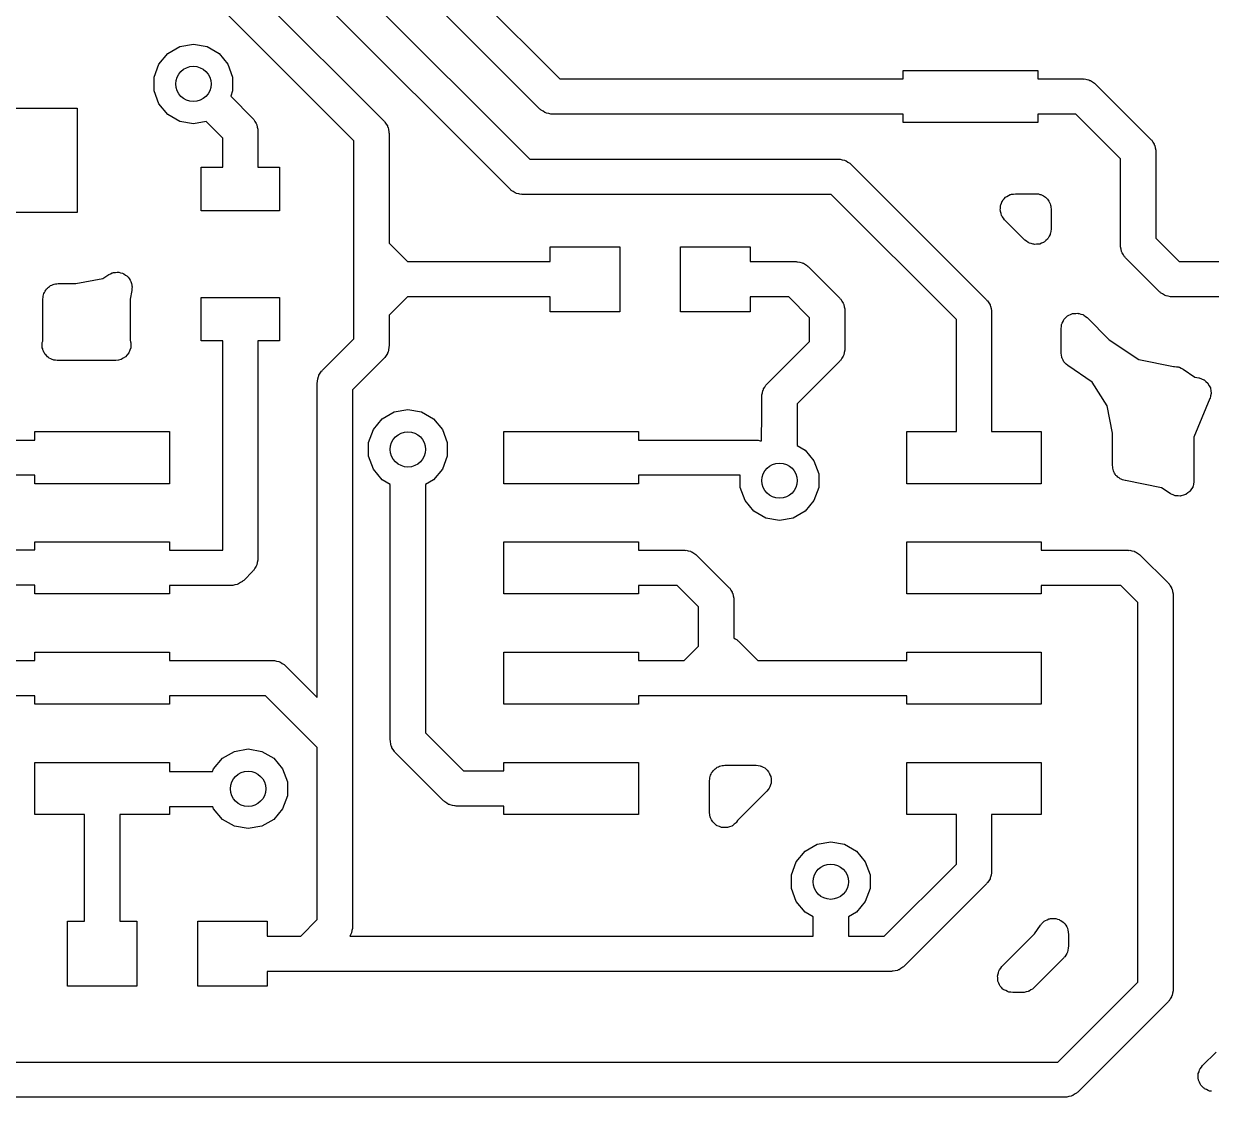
# Model space of a CAD drawing. Extents: x 91.5 to 189.2, y -113.2 to -60.7.
# Drawn here: x 153.47 to 167.14, y -102.96 to -90.6 of the extents above; entities that cross this region are included whole.
import ezdxf

# ---------------------------------------------------------------- set-up
doc = ezdxf.new("R2010")
doc.units = 0
doc.header["$MEASUREMENT"] = 0
doc.layers.add('BLACK', color=7, linetype='CONTINUOUS')

msp = doc.modelspace()

# ---------------------------------------------------------------- linework, layer by layer
at = {"layer": 'Black'}
for p, q in [((155.534, -87.1263), (159.639, -91.2318)), ((159.411, -91.5787), (155.306, -87.4732)), ((155.494, -88.3563), (159.294, -92.1568)), ((159.066, -92.5037), (155.266, -88.7032)), ((155.724, -89.8263), (157.614, -91.7163)), ((157.267, -91.9442), (155.496, -90.1732)), ((155.023, -91.0605), (155.125, -90.9384)), ((155.125, -90.9384), (155.263, -90.8587)), ((155.263, -90.8587), (155.42, -90.8311)), ((155.42, -90.8311), (155.577, -90.8587)), ((155.577, -90.8587), (155.715, -90.9384)), ((155.715, -90.9384), (155.817, -91.0605)), ((154.968, -91.2103), (155.023, -91.0605)), ((155.817, -91.0605), (155.872, -91.2103)), ((154.968, -91.3697), (154.968, -91.2103)), ((155.872, -91.2103), (155.872, -91.3697)), ((163.595, -91.2318), (163.595, -91.135)), ((163.595, -91.135), (165.145, -91.135)), ((165.145, -91.135), (165.145, -91.2318)), ((159.639, -91.2318), (163.595, -91.2318)), ((165.145, -91.2318), (165.665, -91.2318)), ((165.665, -91.2318), (165.674, -91.2334)), ((165.674, -91.2334), (165.683, -91.2326)), ((165.683, -91.2326), (165.708, -91.2394)), ((165.708, -91.2394), (165.734, -91.2441)), ((165.734, -91.2441), (165.742, -91.2485)), ((165.742, -91.2485), (165.751, -91.2508)), ((165.751, -91.2508), (165.773, -91.2661)), ((165.773, -91.2661), (165.796, -91.2793)), ((165.796, -91.2793), (165.801, -91.2862)), ((165.801, -91.2862), (165.809, -91.2913)), ((165.809, -91.2913), (166.444, -91.9263)), ((155.023, -91.5195), (154.968, -91.3697)), ((155.872, -91.3697), (155.849, -91.4319)), ((155.849, -91.4319), (156.104, -91.6863)), ((152.88, -91.57), (154.08, -91.57)), ((154.08, -91.57), (154.08, -92.77)), ((155.125, -91.6416), (155.023, -91.5195)), ((159.419, -91.5838), (159.411, -91.5787)), ((159.424, -91.5907), (159.419, -91.5838)), ((159.447, -91.6039), (159.424, -91.5907)), ((159.469, -91.6192), (159.447, -91.6039)), ((159.478, -91.6215), (159.469, -91.6192)), ((159.486, -91.6259), (159.478, -91.6215)), ((159.512, -91.6306), (159.486, -91.6259)), ((155.263, -91.7213), (155.125, -91.6416)), ((155.42, -91.7489), (155.263, -91.7213)), ((155.566, -91.7232), (155.42, -91.7489)), ((155.757, -91.9142), (155.566, -91.7232)), ((156.104, -91.6863), (156.109, -91.6936)), ((156.109, -91.6936), (156.116, -91.6994)), ((156.116, -91.6994), (156.129, -91.7224)), ((156.129, -91.7224), (156.144, -91.7441)), ((156.144, -91.7441), (156.146, -91.7528)), ((156.146, -91.7528), (156.151, -91.7605)), ((156.151, -91.7605), (156.156, -91.7867)), ((157.614, -91.7163), (157.619, -91.7236)), ((157.619, -91.7236), (157.626, -91.7294)), ((157.626, -91.7294), (157.639, -91.7524)), ((157.639, -91.7524), (157.654, -91.7741)), ((159.537, -91.6374), (159.512, -91.6306)), ((159.546, -91.6366), (159.537, -91.6374)), ((159.555, -91.6382), (159.546, -91.6366)), ((163.595, -91.6382), (159.555, -91.6382)), ((163.595, -91.735), (163.595, -91.6382)), ((165.145, -91.735), (163.595, -91.735)), ((165.581, -91.6382), (165.145, -91.6382)), ((165.145, -91.6382), (165.145, -91.735)), ((166.097, -92.1542), (165.581, -91.6382)), ((156.156, -91.7867), (156.162, -91.8123)), ((156.162, -91.8123), (156.162, -91.8212)), ((156.162, -91.8212), (156.163, -91.83)), ((156.163, -91.83), (156.163, -92.25)), ((157.654, -91.7741), (157.656, -91.7828)), ((157.656, -91.7828), (157.661, -91.7905)), ((157.661, -91.7905), (157.666, -91.8166)), ((157.666, -91.8166), (157.672, -91.8423)), ((157.672, -91.8423), (157.672, -91.8512)), ((157.672, -91.8512), (157.673, -91.86)), ((157.673, -91.86), (157.673, -93.1258)), ((155.757, -92.25), (155.757, -91.9142)), ((157.267, -93.16), (157.267, -91.9442)), ((166.444, -91.9263), (166.449, -91.9336)), ((166.449, -91.9336), (166.456, -91.9394)), ((166.456, -91.9394), (166.469, -91.9624)), ((166.469, -91.9624), (166.484, -91.9841)), ((166.484, -91.9841), (166.486, -91.9928)), ((166.486, -91.9928), (166.491, -92.0005)), ((166.491, -92.0005), (166.496, -92.0266)), ((166.496, -92.0266), (166.502, -92.0523)), ((159.294, -92.1568), (162.85, -92.1568)), ((162.85, -92.1568), (162.859, -92.1584)), ((162.859, -92.1584), (162.868, -92.1576)), ((162.868, -92.1576), (162.893, -92.1644)), ((162.893, -92.1644), (162.919, -92.1691)), ((162.919, -92.1691), (162.927, -92.1735)), ((162.927, -92.1735), (162.936, -92.1758)), ((162.936, -92.1758), (162.958, -92.1911)), ((166.097, -93.15), (166.097, -92.1542)), ((166.502, -92.0523), (166.502, -92.0612)), ((166.502, -92.0612), (166.503, -92.07)), ((166.503, -92.07), (166.503, -93.0658)), ((155.51, -92.75), (155.51, -92.25)), ((155.51, -92.25), (155.757, -92.25)), ((156.163, -92.25), (156.41, -92.25)), ((156.41, -92.25), (156.41, -92.75)), ((162.958, -92.1911), (162.981, -92.2043)), ((162.981, -92.2043), (162.986, -92.2112)), ((162.986, -92.2112), (162.994, -92.2163)), ((162.994, -92.2163), (164.554, -93.7763)), ((159.074, -92.5088), (159.066, -92.5037)), ((159.079, -92.5157), (159.074, -92.5088)), ((159.102, -92.5289), (159.079, -92.5157)), ((159.124, -92.5442), (159.102, -92.5289)), ((159.133, -92.5465), (159.124, -92.5442)), ((159.141, -92.5509), (159.133, -92.5465)), ((159.167, -92.5556), (159.141, -92.5509)), ((159.192, -92.5624), (159.167, -92.5556)), ((159.201, -92.5616), (159.192, -92.5624)), ((159.21, -92.5632), (159.201, -92.5616)), ((162.766, -92.5632), (159.21, -92.5632)), ((164.207, -94.0042), (162.766, -92.5632)), ((164.78, -92.5913), (164.786, -92.5858)), ((164.786, -92.5858), (164.807, -92.5762)), ((164.807, -92.5762), (164.827, -92.5647)), ((164.827, -92.5647), (164.834, -92.5634)), ((164.834, -92.5634), (164.841, -92.5601)), ((164.841, -92.5601), (164.864, -92.5581)), ((164.864, -92.5581), (164.887, -92.5541)), ((164.887, -92.5541), (165.121, -92.5541)), ((165.121, -92.5541), (165.136, -92.5568)), ((165.136, -92.5568), (165.152, -92.5568)), ((165.152, -92.5568), (165.166, -92.562)), ((165.166, -92.562), (165.181, -92.5647)), ((165.181, -92.5647), (165.195, -92.5724)), ((165.195, -92.5724), (165.209, -92.5776)), ((165.209, -92.5776), (165.221, -92.5875)), ((164.712, -92.7449), (164.714, -92.7221)), ((164.714, -92.6991), (164.716, -92.6919)), ((164.714, -92.7221), (164.714, -92.6991)), ((164.716, -92.6919), (164.717, -92.6842)), ((164.717, -92.6842), (164.727, -92.6634)), ((164.727, -92.6634), (164.735, -92.6419)), ((164.735, -92.6419), (164.74, -92.6359)), ((164.74, -92.6359), (164.743, -92.6289)), ((164.743, -92.6289), (164.759, -92.6127)), ((164.759, -92.6127), (164.774, -92.5952)), ((164.774, -92.5952), (164.78, -92.5913)), ((165.221, -92.5875), (165.234, -92.5952)), ((165.234, -92.5952), (165.244, -92.6069)), ((165.244, -92.6069), (165.256, -92.6168)), ((165.256, -92.6168), (165.263, -92.6301)), ((165.263, -92.6301), (165.273, -92.6419)), ((165.273, -92.6419), (165.279, -92.6563)), ((165.279, -92.6563), (165.286, -92.6696)), ((165.286, -92.6696), (165.289, -92.6847)), ((165.289, -92.6847), (165.294, -92.6991)), ((165.294, -92.6991), (165.294, -92.7145)), ((165.294, -92.7145), (165.297, -92.7296)), ((154.08, -92.77), (152.88, -92.77)), ((156.41, -92.75), (155.51, -92.75)), ((164.714, -92.7524), (164.712, -92.7449)), ((164.714, -92.7601), (164.714, -92.7524)), ((164.722, -92.7816), (164.714, -92.7601)), ((164.727, -92.8038), (164.722, -92.7816)), ((164.732, -92.8101), (164.727, -92.8038)), ((164.735, -92.8174), (164.732, -92.8101)), ((164.749, -92.8349), (164.735, -92.8174)), ((164.762, -92.8537), (164.749, -92.8349)), ((164.997, -93.0885), (164.762, -92.8537)), ((165.297, -92.7296), (165.297, -92.9644)), ((165.293, -92.9869), (165.291, -93.0098)), ((165.297, -92.9644), (165.293, -92.9869)), ((157.673, -93.1258), (157.884, -93.3368)), ((165.016, -93.1016), (164.997, -93.0885)), ((165.034, -93.1164), (165.016, -93.1016)), ((165.041, -93.119), (165.034, -93.1164)), ((165.047, -93.1234), (165.041, -93.119)), ((165.069, -93.1294), (165.047, -93.1234)), ((165.091, -93.1372), (165.069, -93.1294)), ((165.188, -93.1242), (165.167, -93.1339)), ((165.209, -93.1164), (165.188, -93.1242)), ((165.215, -93.1114), (165.209, -93.1164)), ((165.222, -93.1081), (165.215, -93.1114)), ((165.238, -93.0919), (165.222, -93.1081)), ((165.256, -93.0772), (165.238, -93.0919)), ((165.26, -93.0705), (165.256, -93.0772)), ((165.265, -93.065), (165.26, -93.0705)), ((165.275, -93.0442), (165.265, -93.065)), ((165.286, -93.0244), (165.275, -93.0442)), ((165.288, -93.0168), (165.286, -93.0244)), ((165.291, -93.0098), (165.288, -93.0168)), ((166.503, -93.0658), (166.774, -93.3368)), ((157.267, -93.77), (157.267, -93.16)), ((159.53, -93.3368), (159.53, -93.165)), ((159.53, -93.165), (160.33, -93.165)), ((160.33, -93.165), (160.33, -93.915)), ((161.03, -93.915), (161.03, -93.165)), ((161.03, -93.165), (161.83, -93.165)), ((161.83, -93.165), (161.83, -93.3368)), ((165.099, -93.1372), (165.091, -93.1372)), ((165.106, -93.1392), (165.099, -93.1372)), ((165.129, -93.1372), (165.106, -93.1392)), ((165.152, -93.1372), (165.129, -93.1372)), ((165.159, -93.1346), (165.152, -93.1372)), ((165.167, -93.1339), (165.159, -93.1346)), ((166.098, -93.1588), (166.097, -93.15)), ((166.098, -93.1677), (166.098, -93.1588)), ((166.104, -93.1933), (166.098, -93.1677)), ((166.109, -93.2195), (166.104, -93.1933)), ((166.114, -93.2272), (166.109, -93.2195)), ((166.116, -93.2359), (166.114, -93.2272)), ((166.131, -93.2576), (166.116, -93.2359)), ((166.144, -93.2806), (166.131, -93.2576)), ((157.884, -93.3368), (159.53, -93.3368)), ((161.83, -93.3368), (162.36, -93.3368)), ((162.36, -93.3368), (162.369, -93.3384)), ((162.369, -93.3384), (162.378, -93.3376)), ((162.378, -93.3376), (162.403, -93.3444)), ((162.403, -93.3444), (162.429, -93.3491)), ((162.429, -93.3491), (162.437, -93.3535)), ((162.437, -93.3535), (162.446, -93.3558)), ((162.446, -93.3558), (162.468, -93.3711)), ((162.468, -93.3711), (162.491, -93.3843)), ((162.491, -93.3843), (162.496, -93.3912)), ((162.496, -93.3912), (162.504, -93.3963)), ((162.504, -93.3963), (162.864, -93.7563)), ((166.151, -93.2864), (166.144, -93.2806)), ((166.156, -93.2937), (166.151, -93.2864)), ((166.546, -93.6837), (166.156, -93.2937)), ((166.774, -93.3368), (167.27, -93.3368)), ((154.064, -93.5891), (154.375, -93.5305)), ((154.375, -93.5305), (154.444, -93.4863)), ((154.444, -93.4863), (154.464, -93.4779)), ((154.464, -93.4779), (154.483, -93.4675)), ((154.483, -93.4675), (154.492, -93.4662)), ((154.492, -93.4662), (154.5, -93.4628)), ((154.5, -93.4628), (154.522, -93.4617)), ((154.522, -93.4617), (154.543, -93.4585)), ((154.543, -93.4585), (154.552, -93.4602)), ((154.552, -93.4602), (154.561, -93.4598)), ((154.561, -93.4598), (154.582, -93.4663)), ((154.582, -93.4663), (154.603, -93.4706)), ((154.603, -93.4706), (154.611, -93.4752)), ((154.611, -93.4752), (154.619, -93.4779)), ((154.619, -93.4779), (154.637, -93.491)), ((154.637, -93.491), (154.655, -93.5024)), ((154.655, -93.5024), (154.661, -93.5094)), ((154.661, -93.5094), (154.668, -93.5148)), ((154.668, -93.5148), (154.68, -93.533)), ((154.68, -93.533), (154.693, -93.55)), ((153.706, -93.6912), (153.711, -93.6769)), ((153.711, -93.6769), (153.721, -93.665)), ((153.721, -93.665), (153.729, -93.6517)), ((153.729, -93.6517), (153.74, -93.6419)), ((153.74, -93.6419), (153.75, -93.6302)), ((153.75, -93.6302), (153.763, -93.6225)), ((153.763, -93.6225), (153.775, -93.6125)), ((153.775, -93.6125), (153.79, -93.6073)), ((153.79, -93.6073), (153.803, -93.5997)), ((153.803, -93.5997), (153.818, -93.597)), ((153.818, -93.597), (153.833, -93.5918)), ((153.833, -93.5918), (153.848, -93.5918)), ((153.848, -93.5918), (153.863, -93.5891)), ((153.863, -93.5891), (154.064, -93.5891)), ((154.711, -93.6687), (154.691, -93.7676)), ((154.693, -93.55), (154.696, -93.5585)), ((154.696, -93.5585), (154.701, -93.566)), ((154.701, -93.566), (154.706, -93.5872)), ((154.706, -93.5872), (154.712, -93.6078)), ((154.714, -93.6255), (154.711, -93.647)), ((154.711, -93.647), (154.711, -93.6687)), ((154.712, -93.6078), (154.712, -93.6168)), ((154.712, -93.6168), (154.714, -93.6255)), ((153.687, -93.7645), (153.69, -93.7494)), ((153.687, -94.2482), (153.687, -93.7645)), ((153.69, -93.7341), (153.695, -93.7196)), ((153.69, -93.7494), (153.69, -93.7341)), ((153.695, -93.7196), (153.698, -93.7044)), ((153.698, -93.7044), (153.706, -93.6912)), ((154.691, -93.7676), (154.691, -94.2336)), ((155.51, -94.25), (155.51, -93.75)), ((155.51, -93.75), (156.41, -93.75)), ((156.41, -93.75), (156.41, -94.25)), ((157.267, -94.2258), (157.267, -93.77)), ((157.884, -93.7432), (157.673, -93.9542)), ((159.53, -93.7432), (157.884, -93.7432)), ((159.53, -93.915), (159.53, -93.7432)), ((162.276, -93.7432), (161.83, -93.7432)), ((161.83, -93.7432), (161.83, -93.915)), ((162.517, -93.9842), (162.276, -93.7432)), ((162.864, -93.7563), (162.869, -93.7636)), ((162.869, -93.7636), (162.876, -93.7694)), ((162.876, -93.7694), (162.889, -93.7924)), ((162.889, -93.7924), (162.904, -93.8141)), ((162.904, -93.8141), (162.906, -93.8228)), ((164.554, -93.7763), (164.559, -93.7836)), ((164.559, -93.7836), (164.566, -93.7894)), ((164.566, -93.7894), (164.579, -93.8124)), ((164.579, -93.8124), (164.594, -93.8341)), ((166.554, -93.6888), (166.546, -93.6837)), ((166.559, -93.6957), (166.554, -93.6888)), ((166.582, -93.7089), (166.559, -93.6957)), ((166.604, -93.7242), (166.582, -93.7089)), ((166.613, -93.7265), (166.604, -93.7242)), ((166.621, -93.7309), (166.613, -93.7265)), ((166.647, -93.7356), (166.621, -93.7309)), ((166.672, -93.7424), (166.647, -93.7356)), ((166.681, -93.7416), (166.672, -93.7424)), ((166.69, -93.7432), (166.681, -93.7416)), ((167.27, -93.7432), (166.69, -93.7432)), ((160.33, -93.915), (159.53, -93.915)), ((161.83, -93.915), (161.03, -93.915)), ((162.906, -93.8228), (162.911, -93.8305)), ((162.911, -93.8305), (162.916, -93.8567)), ((162.916, -93.8567), (162.922, -93.8823)), ((162.922, -93.8823), (162.922, -93.8912)), ((162.922, -93.8912), (162.923, -93.9)), ((162.923, -93.9), (162.923, -94.34)), ((164.594, -93.8341), (164.596, -93.8428)), ((164.596, -93.8428), (164.601, -93.8505)), ((164.601, -93.8505), (164.606, -93.8767)), ((164.606, -93.8767), (164.612, -93.9023)), ((164.612, -93.9023), (164.612, -93.9112)), ((164.612, -93.9112), (164.613, -93.92)), ((164.613, -93.92), (164.613, -95.295)), ((165.495, -93.9586), (165.501, -93.9536)), ((165.501, -93.9536), (165.522, -93.9458)), ((165.522, -93.9458), (165.543, -93.9361)), ((165.543, -93.9361), (165.551, -93.9354)), ((165.551, -93.9354), (165.558, -93.9328)), ((165.558, -93.9328), (165.581, -93.9328)), ((165.581, -93.9328), (165.604, -93.9308)), ((165.604, -93.9308), (165.611, -93.9328)), ((165.611, -93.9328), (165.619, -93.9328)), ((165.619, -93.9328), (165.641, -93.9406)), ((165.641, -93.9406), (165.663, -93.9466)), ((165.663, -93.9466), (165.669, -93.951)), ((165.669, -93.951), (165.676, -93.9536)), ((165.676, -93.9536), (165.694, -93.9684)), ((157.673, -93.9542), (157.673, -94.31)), ((162.517, -94.2558), (162.517, -93.9842)), ((164.207, -95.295), (164.207, -94.0042)), ((165.413, -94.1056), (165.417, -94.0831)), ((165.417, -94.0831), (165.419, -94.0602)), ((165.419, -94.0602), (165.422, -94.0532)), ((165.422, -94.0532), (165.424, -94.0456)), ((165.424, -94.0456), (165.435, -94.0258)), ((165.435, -94.0258), (165.445, -94.005)), ((165.445, -94.005), (165.45, -93.9995)), ((165.45, -93.9995), (165.454, -93.9928)), ((165.454, -93.9928), (165.472, -93.9781)), ((165.472, -93.9781), (165.488, -93.9619)), ((165.488, -93.9619), (165.495, -93.9586)), ((165.694, -93.9684), (165.713, -93.9815)), ((165.713, -93.9815), (165.968, -94.2371)), ((156.906, -94.5863), (157.267, -94.2258)), ((165.413, -94.3902), (165.413, -94.1056)), ((153.677, -94.2926), (153.68, -94.2814)), ((153.68, -94.3116), (153.677, -94.2926)), ((153.68, -94.2699), (153.686, -94.2518)), ((153.68, -94.2814), (153.68, -94.2699)), ((153.68, -94.3309), (153.68, -94.3116)), ((153.684, -94.3416), (153.68, -94.3309)), ((153.685, -94.353), (153.684, -94.3416)), ((153.694, -94.3701), (153.685, -94.353)), ((153.686, -94.2518), (153.687, -94.2482)), ((154.688, -94.3586), (154.678, -94.3864)), ((154.698, -94.3309), (154.688, -94.3586)), ((154.691, -94.2336), (154.697, -94.2679)), ((154.697, -94.2679), (154.697, -94.269)), ((154.697, -94.269), (154.698, -94.2699)), ((154.698, -94.2699), (154.698, -94.2995)), ((154.698, -94.2995), (154.698, -94.3289)), ((154.698, -94.3289), (154.698, -94.3298)), ((154.698, -94.3298), (154.698, -94.3309)), ((155.757, -94.25), (155.51, -94.25)), ((155.757, -96.6618), (155.757, -94.25)), ((156.41, -94.25), (156.163, -94.25)), ((156.163, -94.25), (156.163, -96.76)), ((157.666, -94.3534), (157.661, -94.3795)), ((157.672, -94.3277), (157.666, -94.3534)), ((157.673, -94.31), (157.672, -94.3188)), ((157.672, -94.3188), (157.672, -94.3277)), ((162.026, -94.7463), (162.517, -94.2558)), ((162.922, -94.3577), (162.916, -94.3833)), ((162.923, -94.34), (162.922, -94.3488)), ((162.922, -94.3488), (162.922, -94.3577)), ((165.968, -94.2371), (166.307, -94.4637)), ((153.7, -94.3881), (153.694, -94.3701)), ((153.708, -94.3969), (153.7, -94.3881)), ((153.713, -94.4071), (153.708, -94.3969)), ((153.727, -94.4201), (153.713, -94.4071)), ((153.74, -94.4348), (153.727, -94.4201)), ((153.75, -94.4406), (153.74, -94.4348)), ((153.758, -94.4483), (153.75, -94.4406)), ((153.776, -94.4557), (153.758, -94.4483)), ((153.792, -94.4653), (153.776, -94.4557)), ((153.804, -94.4673), (153.792, -94.4653)), ((153.814, -94.4717), (153.804, -94.4673)), ((153.833, -94.4726), (153.814, -94.4717)), ((153.852, -94.4759), (153.833, -94.4726)), ((154.525, -94.4759), (153.852, -94.4759)), ((154.526, -94.4757), (154.525, -94.4759)), ((154.527, -94.4759), (154.526, -94.4757)), ((154.556, -94.4704), (154.527, -94.4759)), ((154.585, -94.4653), (154.556, -94.4704)), ((154.586, -94.4648), (154.585, -94.4653)), ((154.587, -94.4646), (154.586, -94.4648)), ((154.612, -94.4496), (154.587, -94.4646)), ((154.638, -94.4348), (154.612, -94.4496)), ((154.639, -94.4335), (154.638, -94.434)), ((154.638, -94.434), (154.638, -94.4348)), ((154.658, -94.4107), (154.639, -94.4335)), ((154.677, -94.3881), (154.658, -94.4107)), ((154.678, -94.3864), (154.677, -94.3872)), ((154.677, -94.3872), (154.677, -94.3881)), ((157.614, -94.4537), (157.253, -94.8142)), ((157.619, -94.4464), (157.614, -94.4537)), ((157.626, -94.4406), (157.619, -94.4464)), ((157.639, -94.4176), (157.626, -94.4406)), ((157.654, -94.3959), (157.639, -94.4176)), ((157.656, -94.3872), (157.654, -94.3959)), ((157.661, -94.3795), (157.656, -94.3872)), ((162.864, -94.4837), (162.373, -94.9742)), ((162.869, -94.4764), (162.864, -94.4837)), ((162.876, -94.4706), (162.869, -94.4764)), ((162.889, -94.4476), (162.876, -94.4706)), ((162.904, -94.4259), (162.889, -94.4476)), ((162.906, -94.4172), (162.904, -94.4259)), ((162.911, -94.4095), (162.906, -94.4172)), ((162.916, -94.3833), (162.911, -94.4095)), ((165.417, -94.4137), (165.413, -94.3902)), ((165.42, -94.4376), (165.417, -94.4137)), ((165.423, -94.4436), (165.42, -94.4376)), ((165.424, -94.4502), (165.423, -94.4436)), ((165.436, -94.4709), (165.424, -94.4502)), ((165.446, -94.4925), (165.436, -94.4709)), ((165.451, -94.4972), (165.446, -94.4925)), ((165.454, -94.503), (165.451, -94.4972)), ((166.307, -94.4637), (166.707, -94.5432)), ((156.866, -94.6441), (156.881, -94.6224)), ((156.881, -94.6224), (156.894, -94.5994)), ((156.894, -94.5994), (156.901, -94.5936)), ((156.901, -94.5936), (156.906, -94.5863)), ((165.473, -94.5184), (165.454, -94.503)), ((165.49, -94.5351), (165.473, -94.5184)), ((165.77, -94.7263), (165.49, -94.5351)), ((166.707, -94.5432), (166.718, -94.5432)), ((166.718, -94.5432), (166.74, -94.547)), ((166.74, -94.547), (166.762, -94.5487)), ((166.762, -94.5487), (166.77, -94.5523)), ((166.77, -94.5523), (166.778, -94.5538)), ((166.778, -94.5538), (166.797, -94.5648)), ((166.797, -94.5648), (166.817, -94.5738)), ((166.817, -94.5738), (166.953, -94.6663)), ((156.847, -94.73), (156.848, -94.7212)), ((156.847, -98.3594), (156.847, -94.73)), ((156.848, -94.7123), (156.854, -94.6867)), ((156.848, -94.7212), (156.848, -94.7123)), ((156.854, -94.6867), (156.859, -94.6605)), ((156.859, -94.6605), (156.864, -94.6528)), ((156.864, -94.6528), (156.866, -94.6441)), ((162.001, -94.7824), (162.014, -94.7594)), ((162.014, -94.7594), (162.021, -94.7536)), ((162.021, -94.7536), (162.026, -94.7463)), ((165.945, -94.9996), (165.77, -94.7263)), ((166.953, -94.6663), (167, -94.6759)), ((167, -94.6759), (167.002, -94.6765)), ((167.002, -94.6765), (167.003, -94.6766)), ((167.003, -94.6766), (167.03, -94.6876)), ((167.03, -94.6876), (167.057, -94.6982)), ((167.057, -94.6982), (167.058, -94.6993)), ((167.058, -94.6993), (167.06, -94.6999)), ((167.06, -94.6999), (167.081, -94.7194)), ((167.081, -94.7194), (167.102, -94.7385)), ((167.102, -94.7385), (167.103, -94.74)), ((167.103, -94.74), (167.104, -94.7412)), ((167.104, -94.7412), (167.118, -94.7667)), ((167.118, -94.7667), (167.132, -94.792)), ((157.253, -94.8142), (157.253, -98.85)), ((161.967, -94.89), (161.968, -94.8812)), ((161.967, -95.0887), (161.967, -94.89)), ((161.968, -94.8723), (161.974, -94.8467)), ((161.968, -94.8812), (161.968, -94.8723)), ((161.974, -94.8467), (161.979, -94.8205)), ((161.979, -94.8205), (161.984, -94.8128)), ((161.984, -94.8128), (161.986, -94.8041)), ((161.986, -94.8041), (162.001, -94.7824)), ((167.134, -94.8838), (167.129, -94.9121)), ((167.132, -94.792), (167.132, -94.7937)), ((167.132, -94.7937), (167.133, -94.7953)), ((167.133, -94.7953), (167.136, -94.8238)), ((167.14, -94.8557), (167.134, -94.8838)), ((167.136, -94.8238), (167.141, -94.8523)), ((167.141, -94.8523), (167.14, -94.854)), ((167.14, -94.854), (167.14, -94.8557)), ((157.733, -95.0687), (157.89, -95.0411)), ((157.89, -95.0411), (158.047, -95.0687)), ((162.373, -94.9742), (162.373, -95.4554)), ((166.004, -95.3114), (165.945, -94.9996)), ((167.127, -94.9152), (166.943, -95.3588)), ((167.128, -94.9135), (167.127, -94.9152)), ((167.129, -94.9121), (167.128, -94.9135)), ((157.493, -95.2705), (157.595, -95.1484)), ((157.595, -95.1484), (157.733, -95.0687)), ((158.047, -95.0687), (158.185, -95.1484)), ((158.185, -95.1484), (158.287, -95.2705)), ((161.963, -95.402), (161.967, -95.0887)), ((153.595, -95.3918), (153.595, -95.295)), ((153.595, -95.295), (155.145, -95.295)), ((155.145, -95.295), (155.145, -95.895)), ((157.438, -95.4203), (157.493, -95.2705)), ((158.287, -95.2705), (158.342, -95.4203)), ((158.995, -95.895), (158.995, -95.295)), ((158.995, -95.295), (160.545, -95.295)), ((160.545, -95.295), (160.545, -95.3918)), ((163.635, -95.895), (163.635, -95.295)), ((163.635, -95.295), (164.207, -95.295)), ((164.613, -95.295), (165.185, -95.295)), ((165.185, -95.295), (165.185, -95.895)), ((166.004, -95.6863), (166.004, -95.3114)), ((152.839, -95.3918), (153.595, -95.3918)), ((157.438, -95.5797), (157.438, -95.4203)), ((158.342, -95.4203), (158.342, -95.5797)), ((160.545, -95.3918), (161.905, -95.3918)), ((161.905, -95.3918), (161.914, -95.3934)), ((161.914, -95.3934), (161.923, -95.3926)), ((161.923, -95.3926), (161.948, -95.3994)), ((161.948, -95.3994), (161.963, -95.402)), ((162.373, -95.4554), (162.465, -95.5084)), ((166.943, -95.3588), (166.943, -95.8637)), ((157.493, -95.7295), (157.438, -95.5797)), ((158.342, -95.5797), (158.287, -95.7295)), ((162.465, -95.5084), (162.567, -95.6305)), ((157.595, -95.8516), (157.493, -95.7295)), ((158.287, -95.7295), (158.185, -95.8516)), ((162.567, -95.6305), (162.622, -95.7803)), ((166.007, -95.7014), (166.004, -95.6863)), ((166.007, -95.7168), (166.007, -95.7014)), ((166.012, -95.7312), (166.007, -95.7168)), ((166.015, -95.7463), (166.012, -95.7312)), ((153.595, -95.7982), (152.755, -95.7982)), ((153.595, -95.895), (153.595, -95.7982)), ((157.687, -95.9046), (157.595, -95.8516)), ((158.185, -95.8516), (158.093, -95.9046)), ((161.718, -95.7982), (160.545, -95.7982)), ((160.545, -95.7982), (160.545, -95.895)), ((161.718, -95.9397), (161.718, -95.7982)), ((162.622, -95.7803), (162.622, -95.9397)), ((166.022, -95.7596), (166.015, -95.7463)), ((166.028, -95.7741), (166.022, -95.7596)), ((166.037, -95.7858), (166.028, -95.7741)), ((166.045, -95.7991), (166.037, -95.7858)), ((166.057, -95.809), (166.045, -95.7991)), ((166.067, -95.8207), (166.057, -95.809)), ((166.08, -95.8284), (166.067, -95.8207)), ((166.092, -95.8383), (166.08, -95.8284)), ((166.106, -95.8435), (166.092, -95.8383)), ((166.12, -95.8512), (166.106, -95.8435)), ((166.135, -95.8539), (166.12, -95.8512)), ((166.149, -95.8591), (166.135, -95.8539)), ((166.154, -95.8591), (166.149, -95.8591)), ((166.568, -95.9413), (166.154, -95.8591)), ((166.943, -95.8637), (166.942, -95.8694)), ((155.145, -95.895), (153.595, -95.895)), ((157.687, -98.85), (157.687, -95.9046)), ((158.093, -95.9046), (158.093, -98.7658)), ((160.545, -95.895), (158.995, -95.895)), ((161.773, -96.0895), (161.718, -95.9397)), ((162.622, -95.9397), (162.567, -96.0895)), ((165.185, -95.895), (163.635, -95.895)), ((166.67, -96.0095), (166.568, -95.9413)), ((166.874, -95.9996), (166.855, -96.0156)), ((166.894, -95.9849), (166.874, -95.9996)), ((166.897, -95.9802), (166.894, -95.9849)), ((166.901, -95.9765), (166.897, -95.9802)), ((166.914, -95.9549), (166.901, -95.9765)), ((166.928, -95.9342), (166.914, -95.9549)), ((166.929, -95.9287), (166.928, -95.9342)), ((166.932, -95.9237), (166.929, -95.9287)), ((166.936, -95.8992), (166.932, -95.9237)), ((166.942, -95.875), (166.936, -95.8992)), ((166.942, -95.8694), (166.942, -95.875)), ((161.875, -96.2116), (161.773, -96.0895)), ((162.567, -96.0895), (162.465, -96.2116)), ((166.675, -96.0118), (166.67, -96.0095)), ((166.679, -96.0155), (166.675, -96.0118)), ((166.703, -96.024), (166.679, -96.0155)), ((166.725, -96.034), (166.703, -96.024)), ((166.731, -96.0344), (166.725, -96.034)), ((166.736, -96.0364), (166.731, -96.0344)), ((166.761, -96.0364), (166.736, -96.0364)), ((166.786, -96.038), (166.761, -96.0364)), ((166.792, -96.0364), (166.786, -96.038)), ((166.797, -96.0364), (166.792, -96.0364)), ((166.821, -96.0279), (166.797, -96.0364)), ((166.845, -96.021), (166.821, -96.0279)), ((166.849, -96.0176), (166.845, -96.021)), ((166.855, -96.0156), (166.849, -96.0176)), ((162.013, -96.2913), (161.875, -96.2116)), ((162.465, -96.2116), (162.327, -96.2913)), ((162.17, -96.3189), (162.013, -96.2913)), ((162.327, -96.2913), (162.17, -96.3189)), ((151.985, -96.6568), (153.595, -96.6568)), ((153.595, -96.6568), (153.595, -96.565)), ((153.595, -96.565), (155.145, -96.565)), ((155.145, -96.565), (155.145, -96.6618)), ((155.145, -96.6618), (155.757, -96.6618)), ((158.995, -97.165), (158.995, -96.565)), ((158.995, -96.565), (160.545, -96.565)), ((160.545, -96.565), (160.545, -96.6618)), ((160.545, -96.6618), (161.075, -96.6618)), ((161.075, -96.6618), (161.084, -96.6634)), ((161.084, -96.6634), (161.093, -96.6626)), ((161.093, -96.6626), (161.118, -96.6694)), ((161.118, -96.6694), (161.144, -96.6741)), ((161.144, -96.6741), (161.152, -96.6785)), ((161.152, -96.6785), (161.161, -96.6808)), ((161.161, -96.6808), (161.183, -96.6961)), ((163.635, -97.165), (163.635, -96.565)), ((163.635, -96.565), (165.185, -96.565)), ((165.185, -96.565), (165.185, -96.6618)), ((165.185, -96.6618), (166.185, -96.6618)), ((166.185, -96.6618), (166.194, -96.6634)), ((166.194, -96.6634), (166.203, -96.6626)), ((166.203, -96.6626), (166.228, -96.6694)), ((166.228, -96.6694), (166.254, -96.6741)), ((166.254, -96.6741), (166.262, -96.6785)), ((166.262, -96.6785), (166.271, -96.6808)), ((166.271, -96.6808), (166.293, -96.6961)), ((156.156, -96.8033), (156.151, -96.8295)), ((156.162, -96.7777), (156.156, -96.8033)), ((156.163, -96.76), (156.162, -96.7688)), ((156.162, -96.7688), (156.162, -96.7777)), ((161.183, -96.6961), (161.206, -96.7093)), ((161.206, -96.7093), (161.211, -96.7162)), ((161.211, -96.7162), (161.219, -96.7213)), ((161.219, -96.7213), (161.584, -97.0863)), ((166.293, -96.6961), (166.316, -96.7093)), ((166.316, -96.7093), (166.321, -96.7162)), ((166.321, -96.7162), (166.329, -96.7213)), ((166.329, -96.7213), (166.644, -97.0363)), ((156.104, -96.9037), (155.999, -97.0087)), ((156.109, -96.8964), (156.104, -96.9037)), ((156.116, -96.8906), (156.109, -96.8964)), ((156.129, -96.8676), (156.116, -96.8906)), ((156.144, -96.8459), (156.129, -96.8676)), ((156.146, -96.8372), (156.144, -96.8459)), ((156.151, -96.8295), (156.146, -96.8372)), ((153.595, -97.0632), (151.985, -97.0632)), ((153.595, -97.165), (153.595, -97.0632)), ((155.855, -97.0682), (155.145, -97.0682)), ((155.145, -97.0682), (155.145, -97.165)), ((155.864, -97.0666), (155.855, -97.0682)), ((155.873, -97.0674), (155.864, -97.0666)), ((155.898, -97.0606), (155.873, -97.0674)), ((155.924, -97.0559), (155.898, -97.0606)), ((155.932, -97.0515), (155.924, -97.0559)), ((155.941, -97.0492), (155.932, -97.0515)), ((155.963, -97.0339), (155.941, -97.0492)), ((155.986, -97.0207), (155.963, -97.0339)), ((155.991, -97.0138), (155.986, -97.0207)), ((155.999, -97.0087), (155.991, -97.0138)), ((160.991, -97.0682), (160.545, -97.0682)), ((160.545, -97.0682), (160.545, -97.165)), ((161.237, -97.3142), (160.991, -97.0682)), ((161.584, -97.0863), (161.589, -97.0936)), ((161.589, -97.0936), (161.596, -97.0994)), ((161.596, -97.0994), (161.609, -97.1224)), ((166.101, -97.0682), (165.185, -97.0682)), ((165.185, -97.0682), (165.185, -97.165)), ((166.297, -97.2642), (166.101, -97.0682)), ((166.644, -97.0363), (166.649, -97.0436)), ((166.649, -97.0436), (166.656, -97.0494)), ((166.656, -97.0494), (166.669, -97.0724)), ((166.669, -97.0724), (166.684, -97.0941)), ((166.684, -97.0941), (166.686, -97.1028)), ((155.145, -97.165), (153.595, -97.165)), ((160.545, -97.165), (158.995, -97.165)), ((161.609, -97.1224), (161.624, -97.1441)), ((161.624, -97.1441), (161.626, -97.1528)), ((161.626, -97.1528), (161.631, -97.1605)), ((161.631, -97.1605), (161.636, -97.1867)), ((161.636, -97.1867), (161.642, -97.2123)), ((161.642, -97.2123), (161.642, -97.2212)), ((161.642, -97.2212), (161.643, -97.23)), ((161.643, -97.23), (161.643, -97.671)), ((165.185, -97.165), (163.635, -97.165)), ((166.686, -97.1028), (166.691, -97.1105)), ((166.691, -97.1105), (166.696, -97.1367)), ((166.696, -97.1367), (166.702, -97.1623)), ((166.702, -97.1623), (166.702, -97.1712)), ((166.702, -97.1712), (166.703, -97.18)), ((166.703, -97.18), (166.703, -101.72)), ((161.237, -97.7658), (161.237, -97.3142)), ((166.297, -101.636), (166.297, -97.2642)), ((161.071, -97.9318), (161.237, -97.7658)), ((161.643, -97.671), (161.658, -97.6811)), ((161.658, -97.6811), (161.681, -97.6943)), ((161.681, -97.6943), (161.686, -97.7012)), ((161.686, -97.7012), (161.694, -97.7063)), ((161.694, -97.7063), (161.919, -97.9318)), ((153.595, -97.9318), (153.595, -97.835)), ((153.595, -97.835), (155.145, -97.835)), ((155.145, -97.835), (155.145, -97.9318)), ((158.995, -98.435), (158.995, -97.835)), ((158.995, -97.835), (160.545, -97.835)), ((160.545, -97.835), (160.545, -97.9318)), ((163.635, -97.9318), (163.635, -97.835)), ((163.635, -97.835), (165.185, -97.835)), ((165.185, -97.835), (165.185, -98.435)), ((152.83, -97.9318), (153.595, -97.9318)), ((155.145, -97.9318), (156.335, -97.9318)), ((156.335, -97.9318), (156.344, -97.9334)), ((156.344, -97.9334), (156.353, -97.9326)), ((156.353, -97.9326), (156.378, -97.9394)), ((156.378, -97.9394), (156.404, -97.9441)), ((156.404, -97.9441), (156.412, -97.9485)), ((156.412, -97.9485), (156.421, -97.9508)), ((156.421, -97.9508), (156.443, -97.9661)), ((156.443, -97.9661), (156.466, -97.9793)), ((156.466, -97.9793), (156.471, -97.9862)), ((156.471, -97.9862), (156.479, -97.9913)), ((156.479, -97.9913), (156.847, -98.3594)), ((160.545, -97.9318), (161.071, -97.9318)), ((161.919, -97.9318), (163.635, -97.9318)), ((153.595, -98.3382), (153.033, -98.3382)), ((153.595, -98.435), (153.595, -98.3382)), ((155.145, -98.435), (153.595, -98.435)), ((156.251, -98.3382), (155.145, -98.3382)), ((155.145, -98.3382), (155.145, -98.435)), ((156.847, -98.9342), (156.251, -98.3382)), ((160.545, -98.435), (158.995, -98.435)), ((160.545, -98.3382), (160.545, -98.435)), ((161.155, -98.3382), (160.545, -98.3382)), ((161.835, -98.3382), (161.155, -98.3382)), ((163.635, -98.3382), (161.835, -98.3382)), ((163.635, -98.435), (163.635, -98.3382)), ((165.185, -98.435), (163.635, -98.435)), ((157.253, -98.85), (157.253, -101)), ((157.688, -98.8588), (157.687, -98.85)), ((157.688, -98.8677), (157.688, -98.8588)), ((157.694, -98.8933), (157.688, -98.8677)), ((158.093, -98.7658), (158.529, -99.2018)), ((155.755, -99.0584), (155.893, -98.9787)), ((155.893, -98.9787), (156.05, -98.9511)), ((156.05, -98.9511), (156.207, -98.9787)), ((156.207, -98.9787), (156.345, -99.0584)), ((156.847, -100.916), (156.847, -98.9342)), ((157.699, -98.9195), (157.694, -98.8933)), ((157.704, -98.9272), (157.699, -98.9195)), ((157.706, -98.9359), (157.704, -98.9272)), ((157.721, -98.9576), (157.706, -98.9359)), ((157.734, -98.9806), (157.721, -98.9576)), ((157.741, -98.9864), (157.734, -98.9806)), ((157.746, -98.9937), (157.741, -98.9864)), ((158.301, -99.5487), (157.746, -98.9937)), ((153.595, -99.705), (153.595, -99.105)), ((153.595, -99.105), (155.145, -99.105)), ((155.145, -99.105), (155.145, -99.2119)), ((155.653, -99.1805), (155.755, -99.0584)), ((156.345, -99.0584), (156.447, -99.1805)), ((158.995, -99.2018), (158.995, -99.105)), ((158.995, -99.105), (160.545, -99.105)), ((160.545, -99.105), (160.545, -99.705)), ((161.466, -99.1565), (161.48, -99.1488)), ((161.48, -99.1488), (161.495, -99.1461)), ((161.495, -99.1461), (161.509, -99.1409)), ((161.509, -99.1409), (161.524, -99.1409)), ((161.524, -99.1409), (161.54, -99.1382)), ((161.54, -99.1382), (161.9, -99.1382)), ((161.9, -99.1382), (161.923, -99.1422)), ((161.923, -99.1422), (161.946, -99.1442)), ((161.946, -99.1442), (161.953, -99.1475)), ((161.953, -99.1475), (161.96, -99.1488)), ((161.96, -99.1488), (161.98, -99.1603)), ((163.635, -99.705), (163.635, -99.105)), ((163.635, -99.105), (165.185, -99.105)), ((165.185, -99.105), (165.185, -99.705)), ((155.145, -99.2119), (155.641, -99.2119)), ((155.641, -99.2119), (155.653, -99.1805)), ((156.447, -99.1805), (156.502, -99.3303)), ((158.529, -99.2018), (158.995, -99.2018)), ((161.367, -99.2832), (161.372, -99.2688)), ((161.367, -99.2986), (161.367, -99.2832)), ((161.372, -99.2688), (161.375, -99.2537)), ((161.375, -99.2537), (161.382, -99.2404)), ((161.382, -99.2404), (161.388, -99.2259)), ((161.388, -99.2259), (161.397, -99.2142)), ((161.397, -99.2142), (161.405, -99.2009)), ((161.405, -99.2009), (161.417, -99.191)), ((161.417, -99.191), (161.427, -99.1793)), ((161.427, -99.1793), (161.44, -99.1716)), ((161.44, -99.1716), (161.452, -99.1617)), ((161.452, -99.1617), (161.466, -99.1565)), ((161.98, -99.1603), (162.001, -99.17)), ((162.001, -99.17), (162.007, -99.1754)), ((162.007, -99.1754), (162.013, -99.1793)), ((162.013, -99.1793), (162.028, -99.1969)), ((162.028, -99.1969), (162.044, -99.2132)), ((162.044, -99.2132), (162.047, -99.2201)), ((162.047, -99.2201), (162.052, -99.2259)), ((162.052, -99.2259), (162.06, -99.2476)), ((162.06, -99.2476), (162.07, -99.2684)), ((162.07, -99.2684), (162.071, -99.276)), ((162.071, -99.276), (162.073, -99.2832)), ((162.073, -99.2832), (162.073, -99.3062)), ((156.502, -99.3303), (156.502, -99.4897)), ((161.364, -99.3137), (161.367, -99.2986)), ((161.364, -99.6831), (161.364, -99.3137)), ((162.038, -99.4191), (162.024, -99.4379)), ((162.052, -99.4014), (162.038, -99.4191)), ((162.055, -99.3943), (162.052, -99.4014)), ((162.059, -99.388), (162.055, -99.3943)), ((162.065, -99.3658), (162.059, -99.388)), ((162.073, -99.3442), (162.065, -99.3658)), ((162.073, -99.3062), (162.075, -99.3291)), ((162.075, -99.3291), (162.073, -99.3365)), ((162.073, -99.3365), (162.073, -99.3442)), ((156.502, -99.4897), (156.447, -99.6395)), ((158.309, -99.5538), (158.301, -99.5487)), ((158.314, -99.5607), (158.309, -99.5538)), ((158.337, -99.5739), (158.314, -99.5607)), ((162.024, -99.4379), (161.685, -99.7765)), ((155.645, -99.6183), (155.145, -99.6183)), ((155.145, -99.6183), (155.145, -99.705)), ((155.653, -99.6395), (155.645, -99.6183)), ((155.755, -99.7616), (155.653, -99.6395)), ((156.447, -99.6395), (156.345, -99.7616)), ((158.359, -99.5892), (158.337, -99.5739)), ((158.368, -99.5915), (158.359, -99.5892)), ((158.376, -99.5959), (158.368, -99.5915)), ((158.402, -99.6006), (158.376, -99.5959)), ((158.427, -99.6074), (158.402, -99.6006)), ((158.436, -99.6066), (158.427, -99.6074)), ((158.445, -99.6082), (158.436, -99.6066)), ((158.995, -99.6082), (158.445, -99.6082)), ((158.995, -99.705), (158.995, -99.6082)), ((161.369, -99.7093), (161.364, -99.6831)), ((154.167, -99.705), (153.595, -99.705)), ((154.167, -100.935), (154.167, -99.705)), ((155.145, -99.705), (154.573, -99.705)), ((154.573, -99.705), (154.573, -100.935)), ((155.893, -99.8413), (155.755, -99.7616)), ((156.345, -99.7616), (156.207, -99.8413)), ((160.545, -99.705), (158.995, -99.705)), ((161.372, -99.7357), (161.369, -99.7093)), ((161.374, -99.7392), (161.372, -99.7357)), ((161.375, -99.7431), (161.374, -99.7392)), ((161.388, -99.7662), (161.375, -99.7431)), ((161.4, -99.7898), (161.388, -99.7662)), ((161.403, -99.7925), (161.4, -99.7898)), ((161.405, -99.7959), (161.403, -99.7925)), ((161.426, -99.813), (161.405, -99.7959)), ((161.445, -99.831), (161.426, -99.813)), ((161.449, -99.8325), (161.445, -99.831)), ((161.452, -99.8351), (161.449, -99.8325)), ((161.648, -99.8179), (161.627, -99.8351)), ((161.669, -99.8017), (161.648, -99.8179)), ((161.671, -99.7984), (161.669, -99.8017)), ((161.674, -99.7959), (161.671, -99.7984)), ((161.685, -99.7765), (161.674, -99.7959)), ((164.207, -99.705), (163.635, -99.705)), ((164.207, -100.276), (164.207, -99.705)), ((165.185, -99.705), (164.613, -99.705)), ((164.613, -99.705), (164.613, -100.36)), ((156.05, -99.8689), (155.893, -99.8413)), ((156.207, -99.8413), (156.05, -99.8689)), ((161.477, -99.8442), (161.452, -99.8351)), ((161.501, -99.8544), (161.477, -99.8442)), ((161.505, -99.8545), (161.501, -99.8544)), ((161.509, -99.8559), (161.505, -99.8545)), ((161.536, -99.8559), (161.509, -99.8559)), ((161.562, -99.8571), (161.536, -99.8559)), ((161.566, -99.8559), (161.562, -99.8571)), ((161.57, -99.8559), (161.566, -99.8559)), ((161.595, -99.8468), (161.57, -99.8559)), ((161.621, -99.8388), (161.595, -99.8468)), ((161.624, -99.8364), (161.621, -99.8388)), ((161.627, -99.8351), (161.624, -99.8364)), ((162.465, -100.128), (162.603, -100.049)), ((162.603, -100.049), (162.76, -100.021)), ((162.76, -100.021), (162.917, -100.049)), ((162.917, -100.049), (163.055, -100.128)), ((162.363, -100.251), (162.465, -100.128)), ((163.055, -100.128), (163.157, -100.251)), ((162.308, -100.4), (162.363, -100.251)), ((163.157, -100.251), (163.212, -100.4)), ((163.376, -101.107), (164.207, -100.276)), ((164.612, -100.378), (164.606, -100.403)), ((164.613, -100.36), (164.612, -100.369)), ((164.612, -100.369), (164.612, -100.378)), ((162.308, -100.56), (162.308, -100.4)), ((163.212, -100.4), (163.212, -100.56)), ((164.554, -100.504), (163.604, -101.454)), ((164.559, -100.496), (164.554, -100.504)), ((164.566, -100.491), (164.559, -100.496)), ((164.579, -100.468), (164.566, -100.491)), ((164.594, -100.446), (164.579, -100.468)), ((164.596, -100.437), (164.594, -100.446)), ((164.601, -100.429), (164.596, -100.437)), ((164.606, -100.403), (164.601, -100.429)), ((162.363, -100.709), (162.308, -100.56)), ((163.212, -100.56), (163.157, -100.709)), ((162.465, -100.832), (162.363, -100.709)), ((163.157, -100.709), (163.055, -100.832)), ((156.656, -101.107), (156.847, -100.916)), ((162.557, -100.885), (162.465, -100.832)), ((162.557, -101.107), (162.557, -100.885)), ((163.055, -100.832), (162.963, -100.885)), ((162.963, -100.885), (162.963, -101.107)), ((165.226, -100.931), (165.234, -100.925)), ((165.234, -100.925), (165.253, -100.918)), ((165.253, -100.918), (165.272, -100.908)), ((165.272, -100.908), (165.282, -100.907)), ((165.282, -100.907), (165.291, -100.904)), ((165.291, -100.904), (165.312, -100.904)), ((165.312, -100.904), (165.333, -100.902)), ((165.333, -100.902), (165.342, -100.904)), ((165.342, -100.904), (165.352, -100.904)), ((165.352, -100.904), (165.372, -100.911)), ((165.372, -100.911), (165.392, -100.916)), ((165.392, -100.916), (165.4, -100.922)), ((165.4, -100.922), (165.409, -100.925)), ((165.409, -100.925), (165.425, -100.939)), ((153.97, -101.685), (153.97, -100.935)), ((153.97, -100.935), (154.167, -100.935)), ((154.573, -100.935), (154.77, -100.935)), ((154.77, -100.935), (154.77, -101.685)), ((155.47, -101.685), (155.47, -100.935)), ((155.47, -100.935), (156.27, -100.935)), ((156.27, -100.935), (156.27, -101.107)), ((157.246, -101.043), (157.241, -101.069)), ((157.252, -101.018), (157.246, -101.043)), ((157.253, -101), (157.252, -101.009)), ((157.252, -101.009), (157.252, -101.018)), ((165.107, -101.082), (165.175, -100.979)), ((165.175, -100.979), (165.182, -100.973)), ((165.182, -100.973), (165.187, -100.964)), ((165.187, -100.964), (165.203, -100.951)), ((165.203, -100.951), (165.218, -100.935)), ((165.218, -100.935), (165.226, -100.931)), ((165.425, -100.939), (165.443, -100.95)), ((165.443, -100.95), (165.448, -100.958)), ((165.448, -100.958), (165.456, -100.964)), ((165.456, -100.964), (165.466, -100.982)), ((165.466, -100.982), (165.479, -100.999)), ((165.479, -100.999), (165.481, -101.009)), ((165.481, -101.009), (165.486, -101.017)), ((165.486, -101.017), (165.49, -101.038)), ((165.49, -101.038), (165.496, -101.058)), ((165.496, -101.058), (165.495, -101.067)), ((156.27, -101.107), (156.656, -101.107)), ((157.234, -101.086), (157.22, -101.107)), ((157.22, -101.107), (162.557, -101.107)), ((157.236, -101.077), (157.234, -101.086)), ((157.241, -101.069), (157.236, -101.077)), ((162.963, -101.107), (163.376, -101.107)), ((164.732, -101.457), (165.107, -101.082)), ((165.495, -101.067), (165.497, -101.077)), ((165.497, -101.077), (165.497, -101.232)), ((165.467, -101.325), (165.456, -101.345)), ((165.48, -101.306), (165.467, -101.325)), ((165.482, -101.298), (165.48, -101.306)), ((165.486, -101.292), (165.482, -101.298)), ((165.49, -101.269), (165.486, -101.292)), ((165.496, -101.247), (165.49, -101.269)), ((165.497, -101.232), (165.495, -101.239)), ((165.495, -101.239), (165.496, -101.247)), ((163.591, -101.466), (163.568, -101.479)), ((163.596, -101.459), (163.591, -101.466)), ((163.604, -101.454), (163.596, -101.459)), ((164.718, -101.476), (164.732, -101.457)), ((165.445, -101.356), (165.096, -101.705)), ((165.45, -101.35), (165.445, -101.356)), ((165.456, -101.345), (165.45, -101.35)), ((156.74, -101.513), (156.27, -101.513)), ((156.27, -101.513), (156.27, -101.685)), ((162.76, -101.513), (156.74, -101.513)), ((163.46, -101.513), (162.76, -101.513)), ((163.469, -101.512), (163.46, -101.513)), ((163.478, -101.512), (163.469, -101.512)), ((163.503, -101.506), (163.478, -101.512)), ((163.529, -101.501), (163.503, -101.506)), ((163.537, -101.496), (163.529, -101.501)), ((163.546, -101.494), (163.537, -101.496)), ((163.568, -101.479), (163.546, -101.494)), ((164.681, -101.566), (164.683, -101.559)), ((164.683, -101.589), (164.681, -101.566)), ((164.683, -101.551), (164.691, -101.529)), ((164.683, -101.559), (164.683, -101.551)), ((164.683, -101.612), (164.683, -101.589)), ((164.685, -101.619), (164.683, -101.612)), ((164.691, -101.529), (164.697, -101.507)), ((164.697, -101.507), (164.701, -101.501)), ((164.701, -101.501), (164.704, -101.494)), ((164.704, -101.494), (164.718, -101.476)), ((154.77, -101.685), (153.97, -101.685)), ((156.27, -101.685), (155.47, -101.685)), ((164.686, -101.627), (164.685, -101.619)), ((164.696, -101.648), (164.686, -101.627)), ((164.704, -101.669), (164.696, -101.648)), ((164.709, -101.675), (164.704, -101.669)), ((164.712, -101.682), (164.709, -101.675)), ((164.728, -101.698), (164.712, -101.682)), ((164.743, -101.716), (164.728, -101.698)), ((164.75, -101.72), (164.743, -101.716)), ((164.755, -101.725), (164.75, -101.72)), ((164.776, -101.735), (164.755, -101.725)), ((164.796, -101.746), (164.776, -101.735)), ((164.803, -101.748), (164.796, -101.746)), ((164.81, -101.751), (164.803, -101.748)), ((165.032, -101.746), (165.009, -101.75)), ((165.038, -101.742), (165.032, -101.746)), ((165.046, -101.74), (165.038, -101.742)), ((165.065, -101.727), (165.046, -101.74)), ((165.085, -101.716), (165.065, -101.727)), ((165.09, -101.71), (165.085, -101.716)), ((165.096, -101.705), (165.09, -101.71)), ((165.376, -102.557), (166.297, -101.636)), ((166.702, -101.738), (166.696, -101.763)), ((166.703, -101.72), (166.702, -101.729)), ((166.702, -101.729), (166.702, -101.738)), ((164.833, -101.753), (164.81, -101.751)), ((164.856, -101.757), (164.833, -101.753)), ((164.972, -101.757), (164.856, -101.757)), ((164.979, -101.755), (164.972, -101.757)), ((164.987, -101.756), (164.979, -101.755)), ((165.009, -101.75), (164.987, -101.756)), ((166.644, -101.864), (165.604, -102.904)), ((166.649, -101.856), (166.644, -101.864)), ((166.656, -101.851), (166.649, -101.856)), ((166.669, -101.828), (166.656, -101.851)), ((166.684, -101.806), (166.669, -101.828)), ((166.686, -101.797), (166.684, -101.806)), ((166.691, -101.789), (166.686, -101.797)), ((166.696, -101.763), (166.691, -101.789)), ((147.484, -102.557), (165.376, -102.557)), ((167.042, -102.597), (167.197, -102.442)), ((166.991, -102.706), (166.993, -102.699)), ((166.993, -102.729), (166.991, -102.706)), ((166.993, -102.691), (167.001, -102.669)), ((166.993, -102.699), (166.993, -102.691)), ((167.001, -102.669), (167.007, -102.647)), ((167.007, -102.647), (167.011, -102.641)), ((167.011, -102.641), (167.014, -102.634)), ((167.014, -102.634), (167.028, -102.616)), ((167.028, -102.616), (167.042, -102.597)), ((166.993, -102.752), (166.993, -102.729)), ((166.995, -102.759), (166.993, -102.752)), ((166.996, -102.767), (166.995, -102.759)), ((167.006, -102.788), (166.996, -102.767)), ((167.014, -102.809), (167.006, -102.788)), ((167.019, -102.815), (167.014, -102.809)), ((167.022, -102.822), (167.019, -102.815)), ((167.038, -102.838), (167.022, -102.822)), ((167.053, -102.856), (167.038, -102.838)), ((165.46, -102.963), (147.4, -102.963)), ((165.469, -102.962), (165.46, -102.963)), ((165.478, -102.962), (165.469, -102.962)), ((165.503, -102.956), (165.478, -102.962)), ((165.529, -102.951), (165.503, -102.956)), ((165.537, -102.946), (165.529, -102.951)), ((165.546, -102.944), (165.537, -102.946)), ((165.568, -102.929), (165.546, -102.944)), ((165.591, -102.916), (165.568, -102.929)), ((165.596, -102.909), (165.591, -102.916)), ((165.604, -102.904), (165.596, -102.909)), ((167.06, -102.86), (167.053, -102.856)), ((167.065, -102.865), (167.06, -102.86)), ((167.086, -102.875), (167.065, -102.865)), ((167.106, -102.886), (167.086, -102.875)), ((167.113, -102.888), (167.106, -102.886)), ((167.12, -102.891), (167.113, -102.888)), ((167.143, -102.893), (167.12, -102.891))]:
    msp.add_line(p, q, dxfattribs=at)
for centre in [(155.42, -91.29), (157.89, -95.5), (162.17, -95.86), (156.05, -99.41), (162.76, -100.48)]:
    msp.add_circle(centre, 0.2032, dxfattribs=at)

doc.saveas('drawing.dxf')
